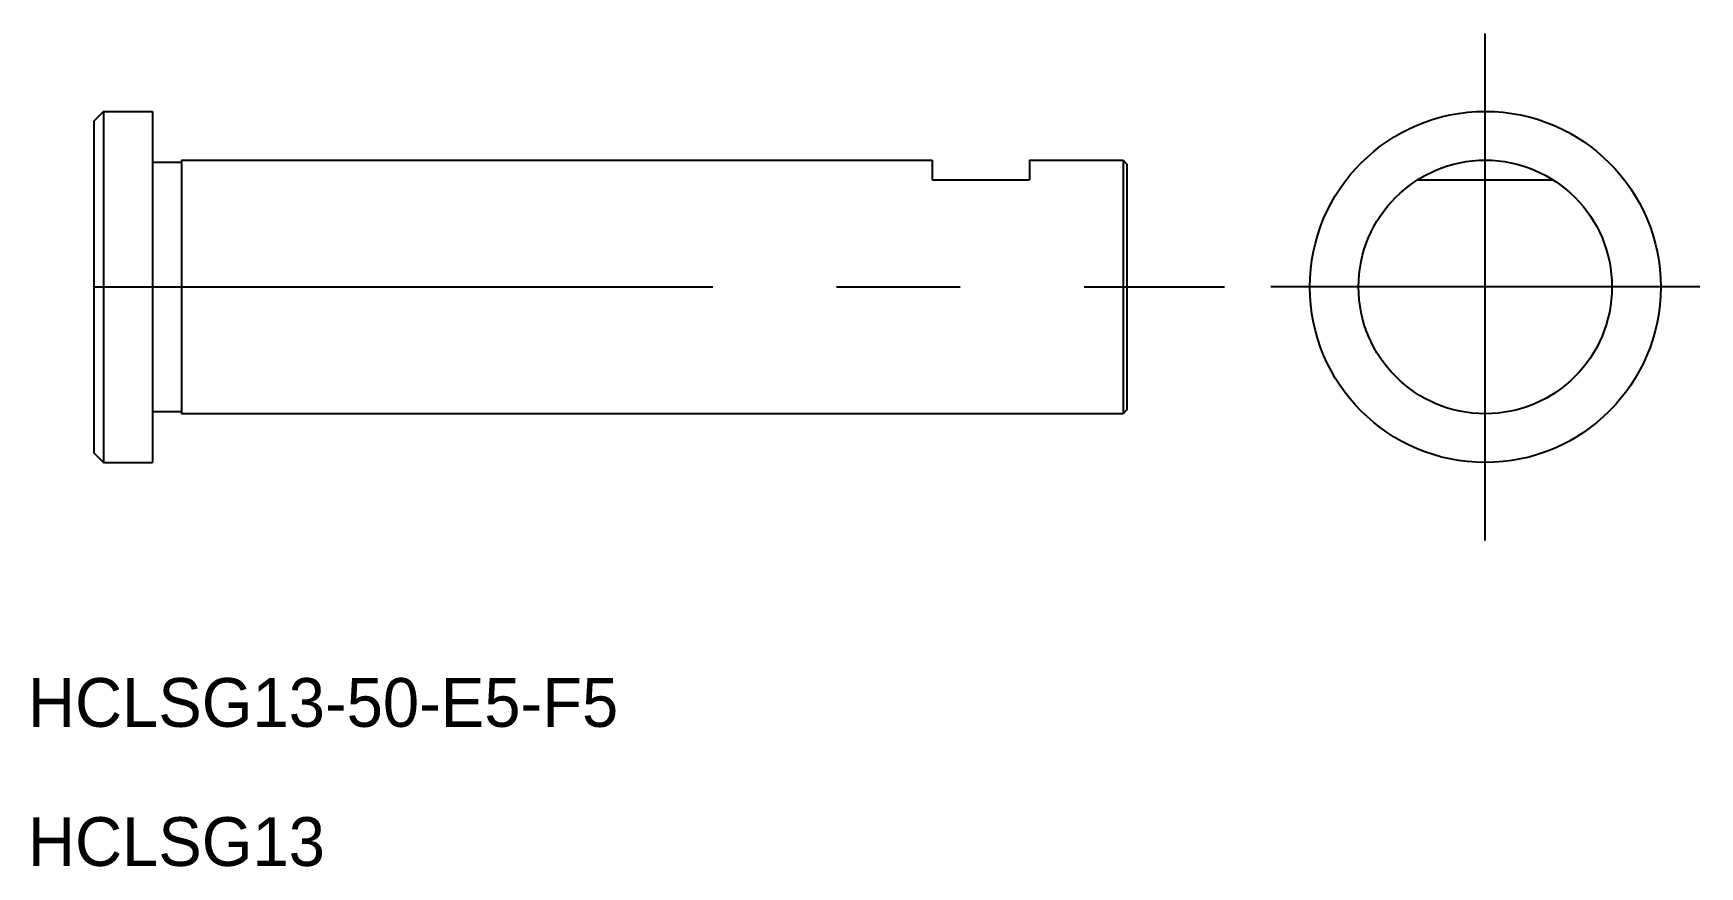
# Model space of a CAD drawing. Extents: x 662.4 to 747.8, y 668.2 to 710.9.
import ezdxf

# ---------------------------------------------------------------- set-up
doc = ezdxf.new("R2010")
doc.units = 0
doc.linetypes.add('CENTER', pattern=[50.8, 31.75, -6.35, 6.35, -6.35])
doc.linetypes.add('DASHED', pattern=[19.05, 12.7, -6.35])
doc.layers.get('0').update_dxf_attribs({"linetype": 'CONTINUOUS'})
doc.layers.add('CENTER', color=1, linetype='CENTER')

msp = doc.modelspace()

# ---------------------------------------------------------------- linework, layer by layer
at = {"color": 7, "linetype": 'CONTINUOUS'}
for p, q in [((665.96, 706.918), (665.46, 706.418)), ((665.46, 706.418), (665.46, 689.418)), ((665.96, 706.918), (668.46, 706.918)), ((665.96, 706.918), (665.96, 688.918)), ((668.46, 706.918), (668.46, 688.918)), ((668.46, 704.318), (669.96, 704.318)), ((669.96, 704.418), (708.46, 704.418)), ((669.96, 704.418), (669.96, 691.418)), ((708.46, 704.418), (708.46, 703.418)), ((713.46, 704.418), (713.46, 703.418)), ((713.46, 704.418), (718.26, 704.418)), ((718.26, 704.418), (718.46, 704.218)), ((718.26, 704.418), (718.26, 691.418)), ((718.46, 704.218), (718.46, 691.618)), ((708.46, 703.418), (713.46, 703.418)), ((669.96, 691.518), (668.46, 691.518)), ((718.26, 691.418), (669.96, 691.418)), ((718.46, 691.618), (718.26, 691.418)), ((665.46, 689.418), (665.96, 688.918)), ((665.96, 688.918), (668.46, 688.918))]:
    msp.add_line(p, q, dxfattribs=at)
at = {"color": 3, "linetype": 'DASHED'}
msp.add_line((733.383, 703.418), (740.311, 703.418), dxfattribs=at)
at = {"color": 7, "linetype": 'CONTINUOUS'}
for radius in [9, 6.5]:
    msp.add_circle((736.847, 697.918), radius, dxfattribs=at)
at = {"layer": 'CENTER', "color": 1, "linetype": 'CENTER'}
for p, q in [((736.847, 684.918), (736.847, 710.918)), ((665.46, 697.918), (723.46, 697.918)), ((747.847, 697.918), (725.847, 697.918))]:
    msp.add_line(p, q, dxfattribs=at)

# ---------------------------------------------------------------- texts
at = {"color": 7, "linetype": 'CONTINUOUS'}
for s, p in [('HCLSG13-50-E5-F5', (662.077, 675.37)), ('HCLSG13', (662.077, 668.239))]:
    msp.add_text(s, height=2.5, dxfattribs=at).set_placement(p)

doc.saveas('drawing.dxf')
